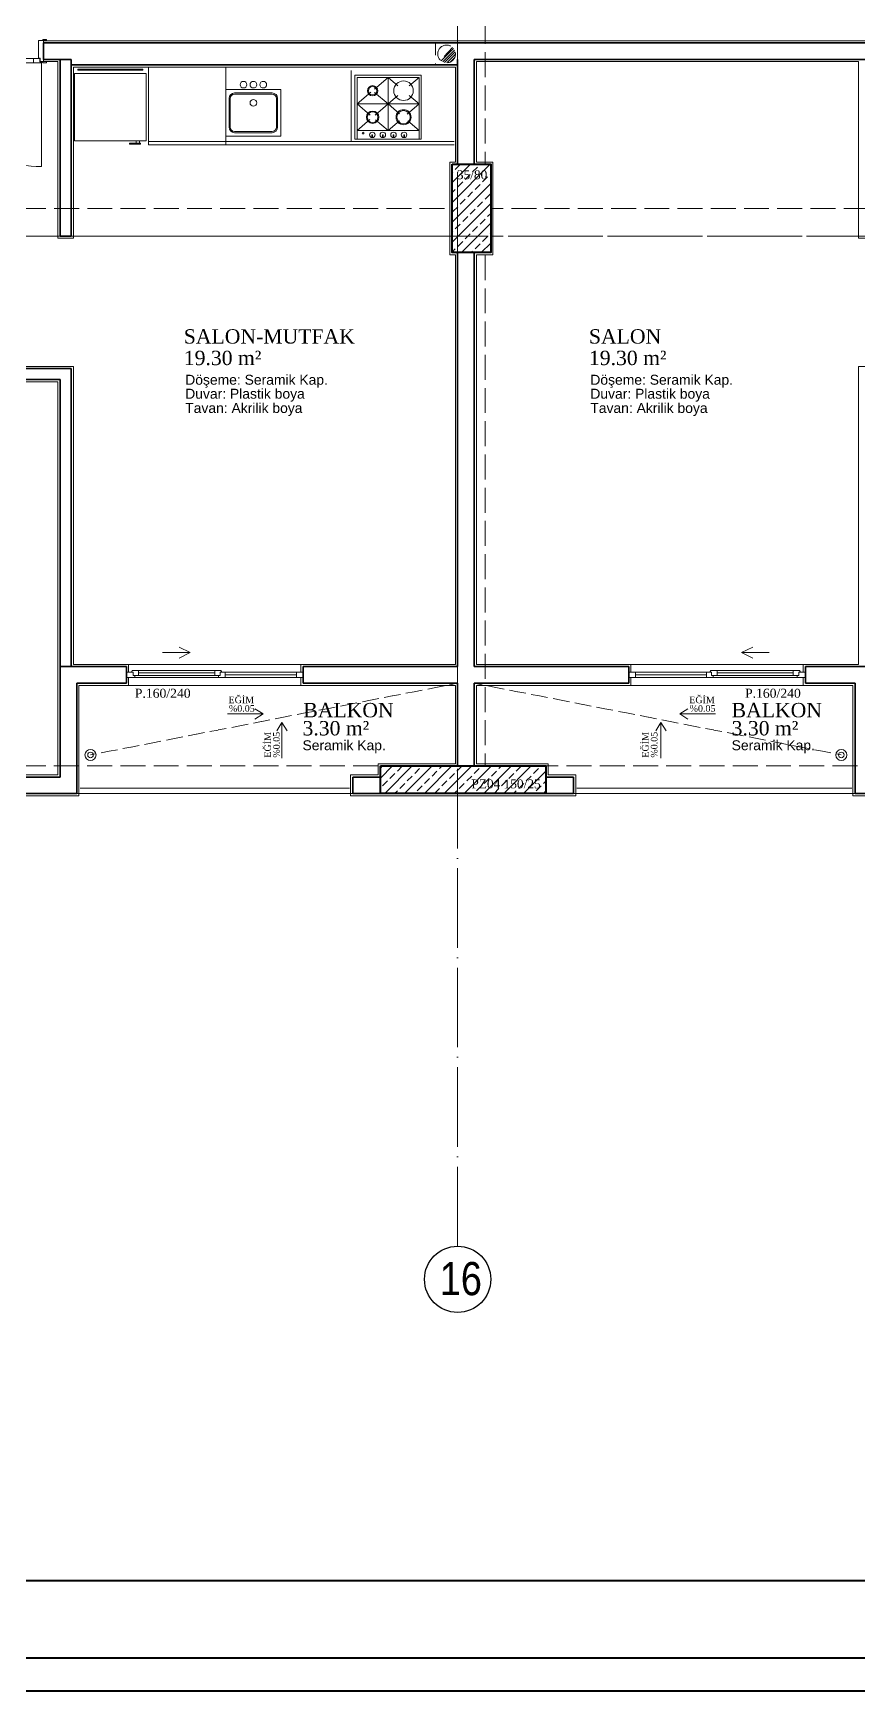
# Model space of a CAD drawing. Header units: millimetres. Extents: x 11587 to 81192, y -36083 to -25300.
# Drawn here: x 30022 to 30769, y -36083 to -34581 of the extents above; entities that cross this region are included whole.
import ezdxf

# ---------------------------------------------------------------- set-up
doc = ezdxf.new("R2010")
doc.units = ezdxf.units.MM
doc.linetypes.add('AKS', pattern=[30, 24, -3, 0, -3])
doc.linetypes.add('IZDUSUM1', pattern=[20, 7.5, -5, 7.5, 0])
for name, color, linetype, lineweight in [('rtm-aks balon', 20, 'Continuous', 25), ('rtm-aks balon yazı', 7, 'Continuous', 20), ('rtm-aks yeni', 7, 'AKS', 20), ('rtm-antet-02', 140, 'Continuous', 40), ('rtm-cam', 141, 'Continuous', 9), ('rtm-duv tugla', 22, 'Continuous', 35), ('rtm-izdusum-üst ince', 8, 'IZDUSUM1', 5), ('rtm-kapı-ahsap', 35, 'Continuous', 13), ('rtm-mhl-yazı-adı', 150, 'Continuous', 30), ('rtm-mhl-yazı-m2', 7, 'Continuous', 20), ('rtm-mhl-yazı-malzeme', 253, 'Continuous', 13), ('rtm-pen-ahsap', 35, 'Continuous', 13), ('rtm-plan katmanı-05', 205, 'Continuous', 20), ('rtm-plan katmanı-07', 135, 'Continuous', 9), ('rtm-sembol ok', 7, 'Continuous', 20), ('rtm-sıva', 252, 'Continuous', 15), ('rtm-tarama-betonarme', 51, 'Continuous', 15), ('rtm-tas_betonarme', 50, 'Continuous', 40), ('rtm-tefris vitrifiye', 9, 'Continuous', 9)]:
    doc.layers.add(name, color=color, linetype=linetype, lineweight=lineweight)
doc.styles.add('AKSYAZI', font='ARIALN.TTF')
doc.styles.add('ARIAL', font='times.ttf')
doc.styles.get("Standard").update_dxf_attribs({"font": 'arial.ttf'})
doc.styles.add('VAZ-OLCU', font='times.ttf', dxfattribs={"height": 60})

# ---------------------------------------------------------------- blocks, each defined once
blk = doc.blocks.new('ABLOKKİRİŞ2')
at = {"layer": 'rtm-izdusum-üst ince', "ltscale": 1.5}
for points in [[(28570.5, -54862.4), (28570.5, -54512.4)], [(28595.5, -54862.4), (28595.5, -54512.4)], [(27945.5, -54902.4), (28565.5, -54902.4)], [(28600.5, -54902.4), (29155.5, -54902.4)], [(27945.5, -54927.4), (28565.5, -54927.4)], [(28600.5, -54927.4), (29155.5, -54927.4)], [(28570.5, -55407.4), (28570.5, -54942.4)], [(28595.5, -55407.4), (28595.5, -54942.4)], [(27975.5, -55407.4), (28500.5, -55407.4)], [(28650.5, -55407.4), (29175.5, -55407.4)], [(27975.5, -55432.4), (28500.5, -55432.4)], [(28650.5, -55432.4), (29175.5, -55432.4)]]:
    blk.add_lwpolyline(points, dxfattribs=at)
blk = doc.blocks.new('K-100')
at = {"layer": 'rtm-kapı-ahsap'}
for p, q in [((-34308.1, -13702.2), (-34307, -13702.2)), ((-34308.1, -13705.4), (-34308.1, -13702.2)), ((-34307, -13705.4), (-34308.1, -13705.4)), ((-34307, -13702.2), (-34307, -13705.4)), ((-34307, -13709.3), (-34307, -13704.8)), ((-34288, -13704.8), (-34307, -13704.8)), ((-34291, -13709.3), (-34307, -13709.3)), ((-34288, -13707.8), (-34291, -13707.8)), ((-34291, -13707.8), (-34291, -13709.3)), ((-34290.8, -13801.3), (-34290.8, -13708.3)), ((-34290.8, -13708.3), (-34287.9, -13708.3)), ((-34288, -13702.3), (-34288, -13705.4)), ((-34287, -13702.3), (-34288, -13702.3)), ((-34288, -13704.8), (-34288, -13707.8)), ((-34288, -13705.4), (-34287, -13705.4)), ((-34288, -13706.8), (-34287, -13706.8)), ((-34287.9, -13708.3), (-34287.9, -13706.8)), ((-34287, -13705.4), (-34287, -13702.3)), ((-34287, -13706.8), (-34287, -13802.8)), ((-34287, -13713.9), (-34290.8, -13713.9)), ((-34287, -13795.6), (-34290.8, -13795.6)), ((-34307, -13804.2), (-34308.1, -13804.2)), ((-34308.1, -13804.2), (-34308.1, -13807.3)), ((-34308.1, -13807.3), (-34307, -13807.3)), ((-34307, -13800.3), (-34307, -13804.8)), ((-34291, -13800.3), (-34307, -13800.3)), ((-34307, -13807.3), (-34307, -13804.2)), ((-34288, -13804.8), (-34307, -13804.8)), ((-34291, -13801.8), (-34291, -13800.3)), ((-34288, -13801.8), (-34291, -13801.8)), ((-34290.8, -13801.3), (-34287.9, -13801.3)), ((-34288, -13804.8), (-34288, -13801.8)), ((-34288, -13802.8), (-34287, -13802.8)), ((-34288, -13807.3), (-34288, -13804.2)), ((-34288, -13804.2), (-34287, -13804.2)), ((-34287, -13807.3), (-34288, -13807.3)), ((-34287.9, -13801.3), (-34287.9, -13802.8)), ((-34193, -13802.8), (-34287, -13802.8)), ((-34287, -13804.2), (-34287, -13807.3))]:
    blk.add_line(p, q, dxfattribs=at)
at = {"layer": 'rtm-kapı-ahsap', "const_width": 0.392}
blk.add_lwpolyline([(-34287.4, -13803.7, -1), (-34287.4, -13803.1, -1)], format="xyb", close=True, dxfattribs=at)
at = {"layer": 'rtm-kapı-ahsap'}
blk.add_arc((-34287.9, -13801.7), 94.9, 359.3332, 89.4605, dxfattribs=at)

msp = doc.modelspace()

# ---------------------------------------------------------------- hatches: boundary and pattern name
at = {"layer": 'rtm-izdusum-üst ince', "ltscale": 1.5}
h = msp.add_hatch(dxfattribs=at)
h.set_pattern_fill('ANSI31', color=256, scale=0.5, angle=180, style=0)
h.set_pattern_definition([(225, (29365.5832, -34440.134), (1.122532, -1.122532), [])])
edge = h.paths.add_edge_path()
edge.add_arc((30396.19, -34600.13), 8, -132.76259, 47.23741, ccw=False)
edge.add_line((30390.76, -34606.01), (30401.62, -34594.26))
at = {"layer": 'rtm-tarama-betonarme'}
h = msp.add_hatch(dxfattribs=at)
h.set_pattern_fill('ANSI33', color=256, scale=2, style=0)
h.set_pattern_definition([(45, (1835.655, 20162.28), (-8.980256, 8.980256), []), (45, (1844.636, 20162.28), (-8.980256, 8.980256), [6.35, -3.175])])
h.paths.add_polyline_path([(30401.19, -34780.13), (30401.19, -34700.13), (30436.19, -34700.13), (30436.19, -34780.13)])
h = msp.add_hatch(dxfattribs=at)
h.set_pattern_fill('ANSI33', color=256, scale=2, style=0)
h.set_pattern_definition([(45, (471897.303, 30032.242), (-8.98025612, 8.98025612), []), (45, (471906.283, 30032.242), (-8.98025612, 8.98025612), [6.35, -3.175])])
h.paths.add_polyline_path([(30336.19, -35245.13), (30486.19, -35245.13), (30486.19, -35270.13), (30336.19, -35270.13)])

# ---------------------------------------------------------------- linework, layer by layer
at = {"layer": 'rtm-aks balon'}
msp.add_circle((30406.19, -35710.13), 30, dxfattribs=at)
at = {"layer": 'rtm-aks yeni', "ltscale": 3}
for p, q in [((30406.19, -35680.13), (30406.19, -33480.13)), ((25316.19, -34765.13), (33681.19, -34765.13)), ((25316.19, -35270.13), (33681.19, -35270.13))]:
    msp.add_line(p, q, dxfattribs=at)
at = {"layer": 'rtm-antet-02'}
for points in [[(25171.61, -31582.89), (25171.61, -36082.89), (33826.61, -36082.89), (33826.61, -31582.89), (25171.61, -31582.89)], [(25201.61, -35982.89), (33796.61, -35982.89)]]:
    msp.add_lwpolyline(points, dxfattribs=at)
msp.add_lwpolyline([(25201.61, -31612.89), (25201.61, -36052.89), (33796.61, -36052.89), (33796.61, -31612.89)], close=True, dxfattribs=at)
at = {"layer": 'rtm-cam'}
for p, q in [((30117.19, -35160.88), (30186.19, -35160.88)), ((30195.69, -35162.63), (30260.19, -35162.63)), ((30631.69, -35162.63), (30567.19, -35162.63)), ((30710.19, -35160.88), (30641.19, -35160.88))]:
    msp.add_line(p, q, dxfattribs=at)
at = {"layer": 'rtm-duv tugla'}
for points in [[(30796.19, -34590.13), (30031.19, -34590.13)], [(30031.19, -34605.13), (30031.19, -34590.13)], [(30056.19, -34605.13), (30031.19, -34605.13)], [(30056.19, -34605.13), (30056.19, -34765.13), (30046.19, -34765.13), (30046.19, -34605.13)], [(30056.19, -34610.13), (30406.19, -34610.13)], [(30406.19, -34700.13), (30406.19, -34605.13)], [(30796.19, -34605.13), (30421.19, -34605.13)], [(30421.19, -34700.13), (30421.19, -34605.13)], [(30406.19, -35155.13), (30406.19, -34780.13)], [(30421.19, -35155.13), (30421.19, -34780.13)], [(29881.19, -34885.13), (30056.19, -34885.13)], [(29881.19, -34895.13), (30046.19, -34895.13)], [(30046.19, -35155.13), (30046.19, -34895.13)], [(30056.19, -35155.13), (30056.19, -34885.13)], [(30106.19, -35155.13), (30046.19, -35155.13)], [(30046.19, -35155.13), (30046.19, -35255.13)], [(30106.19, -35170.13), (30106.19, -35155.13)], [(30406.19, -35155.13), (30266.19, -35155.13)], [(30266.19, -35170.13), (30266.19, -35155.13)], [(30421.19, -35155.13), (30561.19, -35155.13)], [(30561.19, -35170.13), (30561.19, -35155.13)], [(30721.19, -35155.13), (30781.19, -35155.13)], [(30721.19, -35170.13), (30721.19, -35155.13)], [(30106.19, -35170.13), (30061.19, -35170.13)], [(30061.19, -35170.13), (30061.19, -35270.13)], [(30406.19, -35170.13), (30266.19, -35170.13)], [(30406.19, -35245.13), (30406.19, -35170.13)], [(30421.19, -35245.13), (30421.19, -35170.13)], [(30421.19, -35170.13), (30561.19, -35170.13)], [(30721.19, -35170.13), (30766.19, -35170.13)], [(30766.19, -35170.13), (30766.19, -35270.13)], [(30046.19, -35255.13), (29991.19, -35255.13)], [(30311.19, -35270.13), (30311.19, -35255.13)], [(30336.19, -35255.13), (30311.19, -35255.13)], [(30486.19, -35255.13), (30511.19, -35255.13)], [(30511.19, -35270.13), (30511.19, -35255.13)], [(30061.19, -35270.13), (29991.19, -35270.13)], [(30336.19, -35270.13), (30311.19, -35270.13)], [(30486.19, -35270.13), (30511.19, -35270.13)], [(30766.19, -35270.13), (30836.19, -35270.13)]]:
    msp.add_lwpolyline(points, dxfattribs=at)
at = {"layer": 'rtm-izdusum-üst ince', "ltscale": 1.5}
for points in [[(30406.19, -34610.13), (30406.19, -34590.13), (30386.19, -34590.13), (30386.19, -34610.13), (30406.19, -34610.13)], [(30401.62, -34594.26), (30390.76, -34606.01)]]:
    msp.add_lwpolyline(points, dxfattribs=at)
at = {"layer": 'rtm-izdusum-üst ince'}
for points in [[(30406.19, -35170.13), (30073.69, -35235.13)], [(30421.19, -35170.13), (30753.69, -35235.13)]]:
    msp.add_lwpolyline(points, dxfattribs=at)
at = {"layer": 'rtm-izdusum-üst ince', "ltscale": 1.5}
msp.add_circle((30396.19, -34600.13), 8, dxfattribs=at)
at = {"layer": 'rtm-pen-ahsap'}
for p, q in [((30106.19, -35160.13), (30112.19, -35160.13)), ((30113.69, -35165.13), (30106.19, -35165.13)), ((30111.56, -35158.63), (30117.19, -35158.63)), ((30112.19, -35163.13), (30112.19, -35160.13)), ((30112.19, -35163.13), (30117.19, -35163.13)), ((30113.69, -35165.13), (30113.69, -35163.13)), ((30186.19, -35158.63), (30117.19, -35158.63)), ((30117.19, -35163.13), (30117.19, -35158.63)), ((30186.19, -35163.13), (30117.19, -35163.13)), ((30191.83, -35158.63), (30186.19, -35158.63)), ((30186.19, -35163.13), (30186.19, -35158.63)), ((30191.19, -35163.13), (30186.19, -35163.13)), ((30189.69, -35163.13), (30189.69, -35165.13)), ((30197.19, -35165.13), (30189.69, -35165.13)), ((30191.19, -35160.13), (30195.69, -35160.13)), ((30191.19, -35163.13), (30191.19, -35160.13)), ((30255.19, -35160.13), (30195.69, -35160.13)), ((30195.69, -35165.13), (30195.69, -35160.13)), ((30197.19, -35165.13), (30266.19, -35165.13)), ((30255.19, -35160.13), (30260.83, -35160.13)), ((30260.19, -35165.13), (30260.19, -35160.13)), ((30266.19, -35160.13), (30260.19, -35160.13)), ((30561.19, -35160.13), (30567.19, -35160.13)), ((30630.19, -35165.13), (30561.19, -35165.13)), ((30572.19, -35160.13), (30566.56, -35160.13)), ((30567.19, -35165.13), (30567.19, -35160.13)), ((30572.19, -35160.13), (30631.69, -35160.13)), ((30630.19, -35165.13), (30637.69, -35165.13)), ((30636.19, -35160.13), (30631.69, -35160.13)), ((30631.69, -35165.13), (30631.69, -35160.13)), ((30635.56, -35158.63), (30641.19, -35158.63)), ((30636.19, -35163.13), (30636.19, -35160.13)), ((30636.19, -35163.13), (30641.19, -35163.13)), ((30637.69, -35163.13), (30637.69, -35165.13)), ((30641.19, -35158.63), (30710.19, -35158.63)), ((30641.19, -35163.13), (30641.19, -35158.63)), ((30641.19, -35163.13), (30710.19, -35163.13)), ((30715.83, -35158.63), (30710.19, -35158.63)), ((30710.19, -35163.13), (30710.19, -35158.63)), ((30715.19, -35163.13), (30710.19, -35163.13)), ((30713.69, -35165.13), (30713.69, -35163.13)), ((30713.69, -35165.13), (30721.19, -35165.13)), ((30721.19, -35160.13), (30715.19, -35160.13)), ((30715.19, -35163.13), (30715.19, -35160.13))]:
    msp.add_line(p, q, dxfattribs=at)
for points in [[(30111.56, -35158.63), (30110.69, -35160.13)], [(30191.83, -35158.63), (30192.69, -35160.13)], [(30635.56, -35158.63), (30634.69, -35160.13)], [(30715.83, -35158.63), (30716.69, -35160.13)]]:
    msp.add_lwpolyline(points, dxfattribs=at)
at = {"layer": 'rtm-plan katmanı-05', "ltscale": 0.6}
for points in [[(30264.19, -35153.13), (30108.19, -35153.13)], [(30563.19, -35153.13), (30719.19, -35153.13)], [(30264.19, -35172.13), (30108.19, -35172.13)], [(30563.19, -35172.13), (30719.19, -35172.13)]]:
    msp.add_lwpolyline(points, dxfattribs=at)
at = {"layer": 'rtm-plan katmanı-05'}
for points in [[(30308.19, -35265.13), (30064.19, -35265.13)], [(30308.19, -35270.13), (30064.19, -35270.13)], [(30514.19, -35265.13), (30763.19, -35265.13)], [(30514.19, -35270.13), (30763.19, -35270.13)]]:
    msp.add_lwpolyline(points, dxfattribs=at)
for centre, radius in [((30073.69, -35235.13), 5), ((30073.69, -35235.13), 2.5), ((30753.69, -35235.13), 5), ((30753.69, -35235.13), 2.5)]:
    msp.add_circle(centre, radius, dxfattribs=at)
at = {"layer": 'rtm-plan katmanı-07'}
for points in [[(30189.69, -35165.13), (30113.69, -35165.13)], [(30637.69, -35165.13), (30713.69, -35165.13)]]:
    msp.add_lwpolyline(points, dxfattribs=at)
at = {"layer": 'rtm-sembol ok'}
for points in [[(30138.94, -35142.45), (30163.94, -35142.45)], [(30163.94, -35142.45), (30153.94, -35137.45)], [(30163.94, -35142.45), (30153.94, -35147.45)], [(30663.44, -35142.45), (30673.44, -35137.45)], [(30688.44, -35142.45), (30663.44, -35142.45)], [(30663.44, -35142.45), (30673.44, -35147.45)], [(30230, -35197.92), (30222.59, -35193.25)], [(30607.39, -35197.92), (30614.79, -35193.25)], [(30197.67, -35197.92), (30230, -35197.92)], [(30230, -35197.92), (30222.59, -35202.59)], [(30247.1, -35205.87), (30242.44, -35213.27)], [(30247.1, -35238.2), (30247.1, -35205.87)], [(30247.1, -35205.87), (30251.77, -35213.27)], [(30590.28, -35205.87), (30585.61, -35213.27)], [(30590.28, -35238.2), (30590.28, -35205.87)], [(30590.28, -35205.87), (30594.95, -35213.27)], [(30639.71, -35197.92), (30607.39, -35197.92)], [(30607.39, -35197.92), (30614.79, -35202.59)]]:
    msp.add_lwpolyline(points, dxfattribs=at)
at = {"layer": 'rtm-sıva'}
for points in [[(30031.19, -34588.13), (30796.19, -34588.13)], [(30264.19, -35160.13), (30264.19, -35153.13), (30404.19, -35153.13), (30404.19, -34782.13), (30399.19, -34782.13), (30399.19, -34698.13), (30404.19, -34698.13), (30404.19, -34612.13), (30058.19, -34612.13), (30058.19, -34767.13), (30044.19, -34767.13), (30044.19, -34607.13), (30031.19, -34607.13)], [(30796.19, -34607.13), (30783.19, -34607.13), (30783.19, -34767.13), (30769.19, -34767.13), (30769.19, -34607.13), (30423.19, -34607.13), (30423.19, -34698.13), (30438.19, -34698.13), (30438.19, -34782.13), (30423.19, -34782.13), (30423.19, -35153.13), (30563.19, -35153.13), (30563.19, -35160.13)], [(29881.19, -34883.13), (30058.19, -34883.13), (30058.19, -35153.13), (30108.19, -35153.13), (30108.19, -35160.13)], [(30871.19, -34883.13), (30769.19, -34883.13), (30769.19, -35153.13), (30719.19, -35153.13), (30719.19, -35160.13)], [(29989.19, -35260.13), (29989.19, -35253.13), (30044.19, -35253.13), (30044.19, -34897.13), (29881.19, -34897.13)], [(30108.19, -35165.13), (30108.19, -35172.13), (30063.19, -35172.13), (30063.19, -35272.13), (29989.19, -35272.13), (29989.19, -35265.13)], [(30563.19, -35165.13), (30563.19, -35172.13), (30423.19, -35172.13), (30423.19, -35243.13), (30488.19, -35243.13), (30488.19, -35253.13), (30513.19, -35253.13), (30513.19, -35272.13), (30309.19, -35272.13), (30309.19, -35253.13), (30334.19, -35253.13), (30334.19, -35243.13), (30404.19, -35243.13), (30404.19, -35172.13), (30264.19, -35172.13), (30264.19, -35165.13)], [(30719.19, -35165.13), (30719.19, -35172.13), (30764.19, -35172.13), (30764.19, -35272.13), (30838.19, -35272.13), (30838.19, -35265.13)]]:
    msp.add_lwpolyline(points, dxfattribs=at)
at = {"layer": 'rtm-tas_betonarme'}
for points in [[(30401.19, -34700.13), (30436.19, -34700.13), (30436.19, -34780.13), (30401.19, -34780.13)], [(30336.19, -35245.13), (30486.19, -35245.13), (30486.19, -35270.13), (30336.19, -35270.13)]]:
    msp.add_lwpolyline(points, close=True, dxfattribs=at)
at = {"layer": 'rtm-tefris vitrifiye'}
for p, q in [((30059.09, -34678.99), (30059.09, -34617.99)), ((30059.09, -34617.99), (30124.09, -34617.99)), ((30121.09, -34613.99), (30062.09, -34613.99)), ((30062.09, -34613.99), (30062.09, -34614.99)), ((30062.09, -34614.99), (30121.09, -34614.99)), ((30121.09, -34614.99), (30121.09, -34613.99)), ((30124.09, -34617.99), (30124.09, -34678.99)), ((30313.22, -34619.48), (30313.22, -34677.48)), ((30313.22, -34619.48), (30373.22, -34619.48)), ((30315.22, -34621.48), (30371.22, -34621.48)), ((30315.22, -34621.48), (30315.22, -34677.48)), ((30331.02, -34631.93), (30343.22, -34621.48)), ((30343.22, -34621.48), (30352.18, -34629.16)), ((30343.22, -34621.48), (30343.22, -34669.48)), ((30362.25, -34629.16), (30371.22, -34621.48)), ((30371.22, -34621.48), (30371.22, -34669.48)), ((30196.19, -34674.48), (30196.19, -34632.48)), ((30196.19, -34632.48), (30246.19, -34632.48)), ((30199.19, -34666.48), (30199.19, -34640.48)), ((30200.19, -34666.48), (30200.19, -34640.48)), ((30204.19, -34635.48), (30238.19, -34635.48)), ((30204.19, -34636.48), (30238.19, -34636.48)), ((30242.19, -34666.48), (30242.19, -34640.48)), ((30243.19, -34666.48), (30243.19, -34640.48)), ((30246.19, -34674.48), (30246.19, -34632.48)), ((30327.63, -34634.84), (30315.22, -34645.48)), ((30343.22, -34645.48), (30330.98, -34634.99)), ((30352.18, -34637.79), (30343.22, -34645.48)), ((30371.22, -34645.48), (30362.25, -34637.79)), ((30315.22, -34645.48), (30326.91, -34655.49)), ((30315.22, -34645.48), (30371.22, -34645.48)), ((30343.22, -34645.48), (30331.51, -34655.51)), ((30343.22, -34645.48), (30353.67, -34654.44)), ((30371.22, -34645.48), (30360.59, -34654.58)), ((30238.19, -34670.48), (30204.19, -34670.48)), ((30326.74, -34659.6), (30315.22, -34669.48)), ((30315.22, -34669.48), (30371.22, -34669.48)), ((30331.85, -34659.73), (30343.22, -34669.48)), ((30353.51, -34660.66), (30343.22, -34669.48)), ((30360.99, -34660.71), (30371.22, -34669.48)), ((30371.22, -34669.48), (30371.22, -34677.48)), ((30109.09, -34680.99), (30109.09, -34681.99)), ((30119.09, -34680.99), (30109.09, -34680.99)), ((30109.09, -34681.99), (30119.09, -34681.99)), ((30115.09, -34678.99), (30115.09, -34680.99)), ((30118.09, -34678.99), (30118.09, -34680.99)), ((30119.09, -34681.99), (30119.09, -34680.99)), ((30126.19, -34682.48), (30403.19, -34682.48)), ((30246.19, -34674.48), (30196.19, -34674.48)), ((30238.19, -34671.48), (30204.19, -34671.48)), ((30313.22, -34677.48), (30373.22, -34677.48)), ((30329.18, -34673.5), (30328.64, -34673.5)), ((30328.64, -34673.5), (30328.64, -34675.96)), ((30329.18, -34675.96), (30329.18, -34673.5)), ((30338.76, -34673.5), (30338.22, -34673.5)), ((30338.22, -34673.5), (30338.22, -34675.96)), ((30338.76, -34675.96), (30338.76, -34673.5)), ((30348.35, -34673.5), (30347.81, -34673.5)), ((30347.81, -34673.5), (30347.81, -34675.96)), ((30348.35, -34675.96), (30348.35, -34673.5)), ((30357.93, -34673.5), (30357.4, -34673.5)), ((30357.4, -34673.5), (30357.4, -34675.96)), ((30357.93, -34675.96), (30357.93, -34673.5))]:
    msp.add_line(p, q, dxfattribs=at)
for points in [[(30126.19, -34682.48), (30126.19, -34612.13)], [(30196.19, -34682.48), (30196.19, -34612.13)], [(30309.81, -34615.13), (30309.81, -34679.48)], [(30373.22, -34619.48), (30373.22, -34677.48)], [(30124.09, -34678.99), (30059.09, -34678.99)], [(30126.19, -34679.48), (30403.19, -34679.48)]]:
    msp.add_lwpolyline(points, dxfattribs=at)
for centre, radius in [((30212.19, -34627.98), 3), ((30221.19, -34627.98), 3), ((30230.19, -34627.98), 3), ((30357.22, -34633.48), 8.84), ((30329.22, -34633.48), 4.63), ((30329.22, -34633.48), 3.84), ((30221.19, -34644.48), 3), ((30329.22, -34657.48), 5.63), ((30329.22, -34657.48), 4.84), ((30357.22, -34657.48), 6.84), ((30357.22, -34657.48), 6.05), ((30320.63, -34671.9), 0.75), ((30328.91, -34673.48), 2.5), ((30338.49, -34673.48), 2.5), ((30348.08, -34673.48), 2.5), ((30357.67, -34673.48), 2.5)]:
    msp.add_circle(centre, radius, dxfattribs=at)
for centre, radius, start, end in [((30204.19, -34640.48), 5, 90, 180), ((30204.19, -34640.48), 4, 90, 180), ((30238.19, -34640.48), 5, 0, 90), ((30238.19, -34640.48), 4, 0, 90), ((30204.19, -34666.48), 5, 180, 270), ((30204.19, -34666.48), 4, 180, 270), ((30238.19, -34666.48), 4, 270, 0), ((30238.19, -34666.48), 5, 270, 0)]:
    msp.add_arc(centre, radius, start, end, dxfattribs=at)

# ---------------------------------------------------------------- block references
at = {"layer": 'rtm-izdusum-üst ince'}
msp.add_blockref('ABLOKKİRİŞ2', (1835.66, 20162.28), dxfattribs=at)
at = {"layer": 'rtm-kapı-ahsap', "xscale": -1, "rotation": 90}
msp.add_blockref('K-100', (16226.4, -68895.11), dxfattribs=at)

# ---------------------------------------------------------------- texts
at = {"layer": 'rtm-aks balon yazı', "insert": (30389.97, -35724.9), "char_height": 30, "width": 34.1619, "attachment_point": 7, "style": 'AKSYAZI'}
msp.add_mtext('16', dxfattribs=at)
at = {"layer": 'rtm-mhl-yazı-adı', "style": 'ARIAL'}
for s, height, p in [('SALON-MUTFAK', 13, (30158.18, -34862.5)), ('SALON', 13, (30525.12, -34862.5)), ('EĞİM', 6, (30198.7, -35188.25)), ('EĞİM', 6, (30615.99, -35188.25)), ('%%%0.05', 6, (30199.04, -35196.01)), ('BALKON', 13, (30266.45, -35201.02)), ('%%%0.05', 6, (30616.34, -35196.01)), ('BALKON', 13, (30654.37, -35201.02))]:
    msp.add_text(s, height=height, dxfattribs=at).set_placement(p)
for s, p in [('EĞİM', (30237.1, -35237.58)), ('%%%0.05', (30245.09, -35237.58)), ('EĞİM', (30579.22, -35237.58)), ('%%%0.05', (30587.21, -35237.58))]:
    msp.add_text(s, height=6, rotation=90, dxfattribs=at).set_placement(p)
at = {"layer": 'rtm-mhl-yazı-m2', "style": 'ARIAL'}
for s, height, p in [('35/80', 8, (30405.53, -34713.59)), ('19.30 m² ', 13, (30158.18, -34881.99)), ('19.30 m² ', 13, (30525.12, -34881.99)), ('3.30 m² ', 13, (30265.71, -35217.43)), ('3.30 m² ', 13, (30654.37, -35217.43)), ('PZ04 150/25', 8, (30418.65, -35265.35))]:
    msp.add_text(s, height=height, dxfattribs=at).set_placement(p)
at = {"layer": 'rtm-mhl-yazı-malzeme'}
for s, p in [('Döşeme: Seramik Kap.', (30159.47, -34899.77)), ('Döşeme: Seramik Kap.', (30526.4, -34899.77)), ('Duvar: Plastik boya ', (30159.47, -34912.43)), ('Duvar: Plastik boya ', (30526.4, -34912.43)), ('Tavan: Akrilik boya ', (30159.47, -34925.37)), ('Tavan: Akrilik boya ', (30526.4, -34925.37)), ('Seramik Kap.', (30265.71, -35230.84)), ('Seramik Kap.', (30654.37, -35230.84))]:
    msp.add_text(s, height=9, dxfattribs=at).set_placement(p)
at = {"layer": 'rtm-mhl-yazı-malzeme', "style": 'VAZ-OLCU'}
for p in [(30113.83, -35183.32), (30666.5, -35183.32)]:
    msp.add_text('P.160/240', height=8.192, rotation=359.9602, dxfattribs=at).set_placement(p)

doc.saveas('drawing.dxf')
